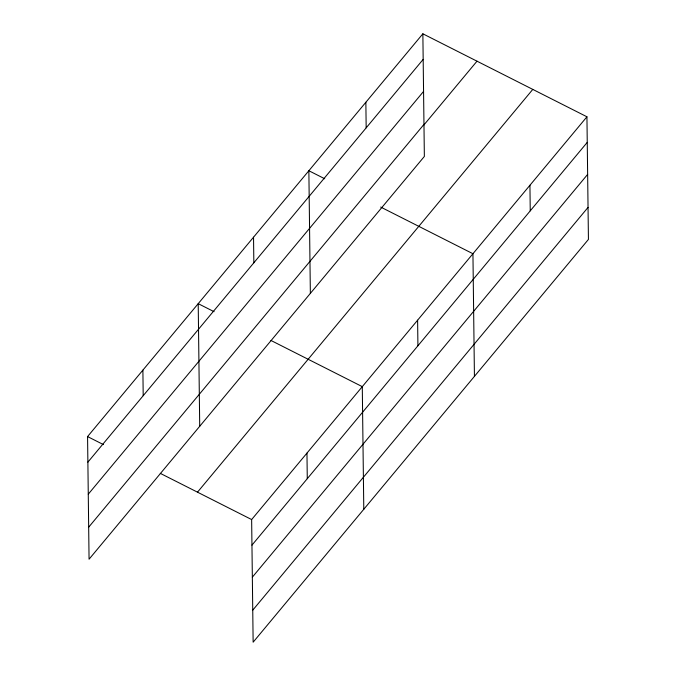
<?xml version="1.0" encoding="UTF-8"?>
<svg xmlns="http://www.w3.org/2000/svg" width="676" height="676" viewBox="0 0 676 676"><rect width="100%" height="100%" fill="white"/><g stroke="black" fill="none" stroke-linecap="round" stroke-linejoin="round"><path stroke-width="1.01" d="M422.863 33.8L424.359 156.443L89.063 559.213L87.567 436.578L422.863 33.8L586.937 116.787L588.433 239.422L253.137 642.2L251.641 519.557L586.937 116.787M87.88 462.156L423.176 59.378M88.269 494.19L423.565 91.412M88.674 527.187L423.97 124.409M423.362 125.626L477.002 61.186M197.493 492.179L532.789 89.401M251.954 545.143L587.25 142.366M252.342 577.169L587.638 174.391M252.748 610.166L588.044 207.397M324.733 178.768L308.864 170.741L310.36 293.384M380.673 207.059L472.938 253.728L474.434 376.371M214.081 311.687L198.212 303.659L199.716 426.303M270.949 340.45L362.285 386.647L363.789 509.281M87.567 436.578L103.436 444.605M160.305 473.369L251.641 519.557M529.933 185.258L530.246 210.836M417.607 320.187L417.92 345.766M365.86 102.27L366.172 127.849M306.963 453.097L307.276 478.684M253.534 237.2L253.846 262.787M142.889 370.118L143.202 395.697"/></g></svg>
